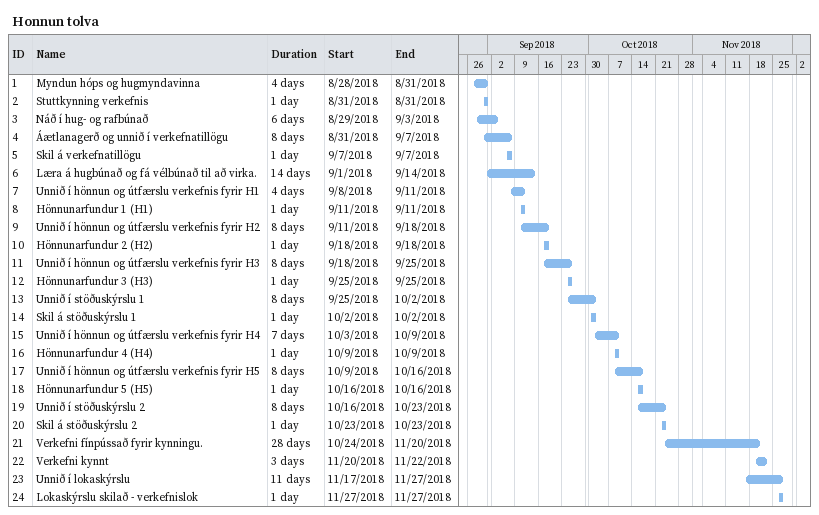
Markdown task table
Honnun tolva

| ID | Task | Duration | Start | Finish |
|---|---|---|---|---|
| 1 | Myndun hóps og hugmyndavinna | 4d | 2018-08-28 | 2018-08-31 |
| 2 | Stuttkynning verkefnis | 1d | 2018-08-31 | 2018-08-31 |
| 3 | Náð í hug- og rafbúnað | 6d | 2018-08-29 | 2018-09-03 |
| 4 | Áætlanagerð og unnið í verkefnatillögu | 8d | 2018-08-31 | 2018-09-07 |
| 5 | Skil á verkefnatillögu | 1d | 2018-09-07 | 2018-09-07 |
| 6 | Læra á hugbúnað og fá vélbúnað til að virka. | 14d | 2018-09-01 | 2018-09-14 |
| 7 | Unnið í hönnun og útfærslu verkefnis fyrir H1 | 4d | 2018-09-08 | 2018-09-11 |
| 8 | Hönnunarfundur 1 (H1) | 1d | 2018-09-11 | 2018-09-11 |
| 9 | Unnið í hönnun og útfærslu verkefnis fyrir H2 | 8d | 2018-09-11 | 2018-09-18 |
| 10 | Hönnunarfundur 2 (H2) | 1d | 2018-09-18 | 2018-09-18 |
| 11 | Unnið í hönnun og útfærslu verkefnis fyrir H3 | 8d | 2018-09-18 | 2018-09-25 |
| 12 | Hönnunarfundur 3 (H3) | 1d | 2018-09-25 | 2018-09-25 |
| 13 | Unnið í stöðuskýrslu 1 | 8d | 2018-09-25 | 2018-10-02 |
| 14 | Skil á stöðuskýrslu 1 | 1d | 2018-10-02 | 2018-10-02 |
| 15 | Unnið í hönnun og útfærslu verkefnis fyrir H4 | 7d | 2018-10-03 | 2018-10-09 |
| 16 | Hönnunarfundur 4 (H4) | 1d | 2018-10-09 | 2018-10-09 |
| 17 | Unnið í hönnun og útfærslu verkefnis fyrir H5 | 8d | 2018-10-09 | 2018-10-16 |
| 18 | Hönnunarfundur 5 (H5) | 1d | 2018-10-16 | 2018-10-16 |
| 19 | Unnið í stöðuskýrslu 2 | 8d | 2018-10-16 | 2018-10-23 |
| 20 | Skil á stöðuskýrslu 2 | 1d | 2018-10-23 | 2018-10-23 |
| 21 | Verkefni fínpússað fyrir kynningu. | 28d | 2018-10-24 | 2018-11-20 |
| 22 | Verkefni kynnt | 3d | 2018-11-20 | 2018-11-22 |
| 23 | Unnið í lokaskýrslu | 11d | 2018-11-17 | 2018-11-27 |
| 24 | Lokaskýrslu skilað - verkefnislok | 1d | 2018-11-27 | 2018-11-27 |
